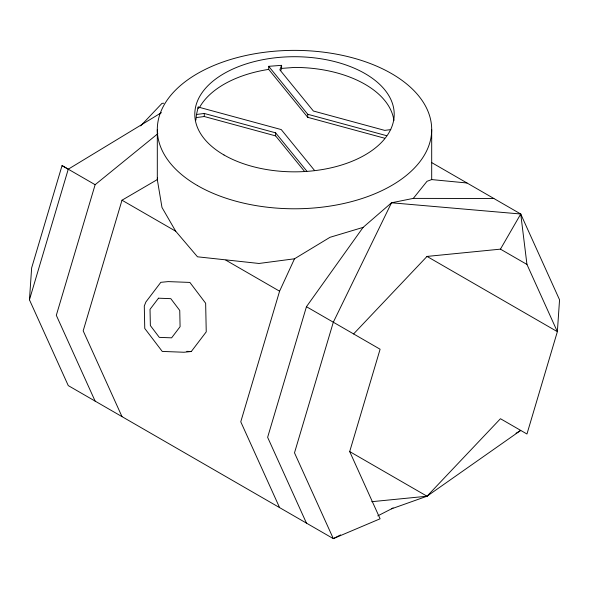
<?xml version="1.0" encoding="UTF-8"?>
<svg xmlns="http://www.w3.org/2000/svg" width="589" height="589" viewBox="0 0 589 589"><rect width="100%" height="100%" fill="white"/><g stroke="black" fill="none" stroke-linecap="round" stroke-linejoin="round"><path stroke-width="0.88" d="M493.869 198.5L413.309 198.39L391.508 202.785L363.096 227.383L306.449 306.7L380.104 349.233L349.697 451.572L380.104 518.791L333.315 538.626L68.265 385.604L29.45 299.808L31.637 267.943L62.044 165.597L68.265 169.19L161.467 112.632M157.528 177.76L157.307 179.586L161.982 207.461L175.691 231.197L197.492 256.804L258.991 263.467L294.5 258.792L330.009 237.301L363.096 227.383M195.923 120.023L196.49 114.48L198.191 107.029L281.248 129.58L314.563 170.479M29.45 299.808L68.265 169.19M157.867 133.681L95.131 184.703L56.316 315.314L95.131 401.116M157.307 129.58L157.307 179.586L121.997 200.208L83.182 330.827L121.997 416.622M294.5 258.792L279.584 291.194L240.768 421.805L279.584 507.608M306.449 306.7L267.634 437.318L306.449 523.113M384.624 138.209L307.752 117.336L268.694 69.384L268.694 66.321L281.594 65.342L279.841 69.841L313.385 111.019L384.713 130.39L390.779 129.602M280.717 70.651L281.594 68.405L281.594 65.342M353.599 333.926L427.025 256.421L500.451 249.147L520.735 214.006L431.442 162.454M191.3 351.515L206.238 331.865L205.649 303.247L189.879 282.425L168.167 281.608L160.819 282.33L145.881 301.988L144.29 306.022L144.754 328.448L162.247 351.419L183.959 352.244L191.3 351.515L186.779 351.346M413.309 198.39L427.018 181.294L431.693 179.586L467.003 182.988M140.638 125.913L161.975 103.392L163.786 103.215M377.77 515.876L391.508 508.837L427.025 496.218L500.451 418.713L526.956 434.012L557.363 331.673L559.55 299.808L520.735 214.006L391.508 202.785L333.315 322.212L294.5 452.831L333.315 538.626L340.589 534.908M371.733 501.695L427.025 496.218L520.735 430.419L516.038 433.276M391.508 508.837L393.077 507.887M196.49 114.48L204.287 113.463L275.615 132.834L306.84 171.171M196.49 117.535L204.287 116.526L275.615 135.89L304.528 171.392M281.594 68.405L294.5 67.426A99.71 57.567 0 0 1 393.916 120.576M268.694 66.321L307.752 114.273L386.391 135.625M500.451 249.147L526.956 264.446L557.363 331.673L426.959 256.384M62.044 165.597L95.131 184.703M121.997 200.208L175.736 231.234M225.852 260.169L279.584 291.194M349.822 451.645L427.025 496.218M520.735 214.006L526.956 264.446M431.693 129.58L431.693 179.586M307.752 114.273L307.752 117.336M275.615 132.834L275.615 135.89M204.287 113.463L204.287 116.526M198.191 107.029L198.191 108.56M199.332 107.816A99.71 57.567 0 0 1 268.694 69.384M158.5 298.196L150.026 309.335L150.364 325.562L159.302 337.372L171.62 337.836L180.087 326.689L179.748 310.462L170.81 298.66L158.5 298.196M197.492 185.587A137.193 79.206 0 0 0 427.018 150.077A137.193 79.206 0 0 0 258.991 53.069A137.193 79.206 0 0 0 197.492 185.587M223.997 154.981A99.71 57.567 0 0 0 390.809 129.175A99.71 57.567 0 0 0 268.694 58.672A99.71 57.567 0 0 0 223.997 154.981"/></g></svg>
